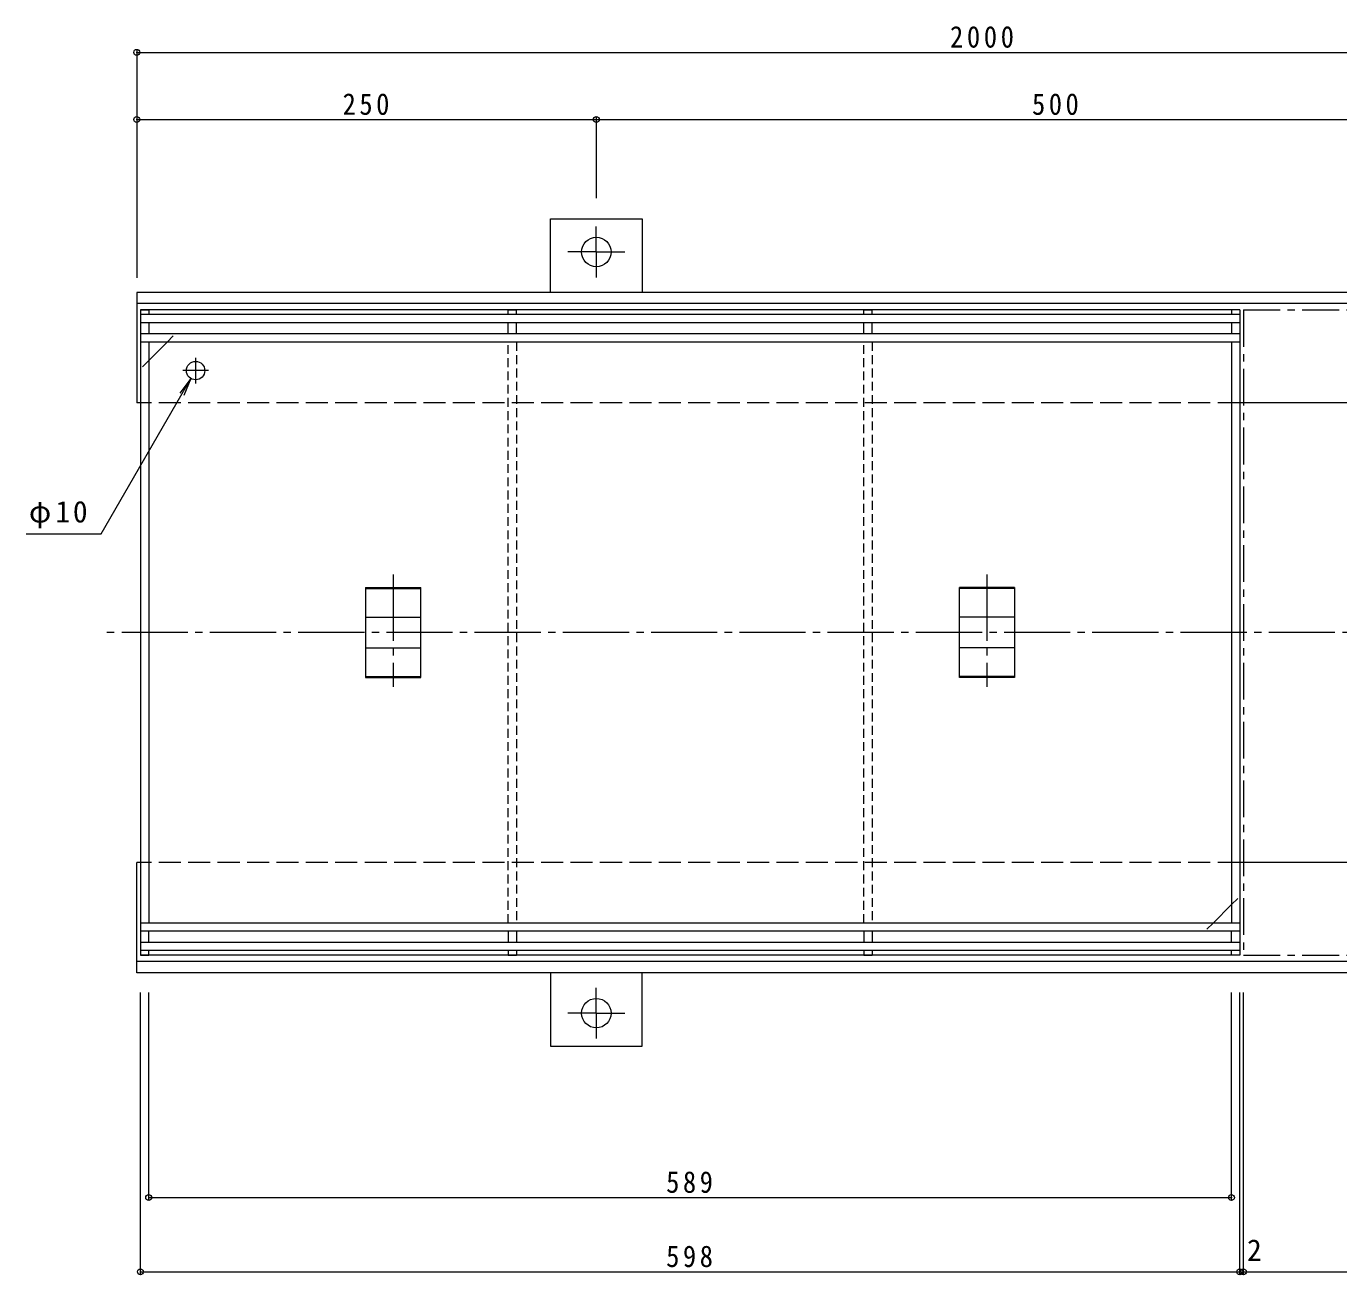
# Model space of a CAD drawing. Units: millimetres at full size, sheet at 1:4. Extents: x -926 to 1119, y -778 to 761.
# Drawn here: x -926 to -212, y -502 to 177 of the extents above; entities that cross this region are included whole.
import ezdxf
from ezdxf.enums import TextEntityAlignment as Align

# ---------------------------------------------------------------- set-up
doc = ezdxf.new("R2010")
doc.units = ezdxf.units.MM
doc.header["$LTSCALE"] = 4
doc.header["$PDMODE"] = 32
doc.header["$PDSIZE"] = 3.2
for name, pattern in [('CHAIN1', [8, 5, -1, 1, -1]), ('CHAIN2', [12, 9, -1, 1, -1]), ('DASHED1', [1.8, 1.2, -0.6]), ('DASHED3', [4, 3, -1])]:
    doc.linetypes.add(name, pattern=pattern)
for name, color, linetype, lineweight in [('0-0_通り芯', 7, 'CHAIN2', 9), ('0-1_躯体', 2, 'Continuous', 9), ('0-2_仕上', 7, 'Continuous', 9), ('0-3_建具', 4, 'Continuous', 9), ('0-4_その他', 7, 'Continuous', 9)]:
    doc.layers.add(name, color=color, linetype=linetype, lineweight=lineweight)
doc.styles.add('ＭＳ ゴシック', font='')
doc.styles.get('ＭＳ ゴシック').set_extended_font_data('MS Gothic')

msp = doc.modelspace()

# ---------------------------------------------------------------- linework, layer by layer
at = {"layer": '0-0_通り芯'}
for p, q in [((-726.665, -121.401), (-726.665, -182.43)), ((-403.665, -121.401), (-403.665, -182.43)), ((121.647, -152.923), (-886.21, -152.923))]:
    msp.add_line(p, q, dxfattribs=at)
at = {"layer": '0-1_躯体'}
for p, q in [((62.649, -27.923), (-266.165, -27.923)), ((62.649, -277.923), (-266.165, -277.923))]:
    msp.add_line(p, q, dxfattribs=at)
at = {"layer": '0-2_仕上'}
for p, q in [((-864.165, 22.577), (-864.165, -328.423)), ((-864.165, 22.577), (-859.664, 22.577)), ((-859.664, 22.577), (-859.664, 20.077)), ((-659.665, 20.077), (-659.665, 22.577)), ((-470.665, 22.577), (-466.164, 22.577)), ((-470.665, 20.077), (-470.665, 22.577)), ((-466.164, 20.077), (-466.164, 22.577)), ((-270.665, 22.577), (-270.665, 20.077)), ((-266.165, 22.577), (-270.665, 22.577)), ((-266.165, 22.577), (-266.165, -328.423)), ((-266.165, 20.077), (-864.165, 20.077)), ((-266.165, 15.577), (-864.165, 15.577)), ((-859.664, 15.577), (-859.664, 9.577)), ((-664.165, 9.577), (-664.165, 15.577)), ((-659.665, 9.577), (-659.665, 15.577)), ((-470.665, 9.577), (-470.665, 15.577)), ((-466.164, 9.577), (-466.164, 15.577)), ((-270.665, 15.577), (-270.665, 9.577)), ((-266.165, 9.577), (-864.165, 9.577)), ((-266.165, 5.077), (-864.165, 5.077)), ((-859.664, 5.077), (-859.664, -310.923)), ((-849.664, 5.077), (-859.664, -4.923)), ((-270.665, 5.077), (-270.665, -310.923)), ((-280.665, -310.923), (-270.665, -300.923)), ((-266.165, -310.923), (-864.165, -310.923)), ((-266.165, -315.423), (-864.165, -315.423)), ((-859.664, -321.423), (-859.664, -315.423)), ((-664.165, -315.423), (-664.165, -321.423)), ((-659.665, -315.423), (-659.665, -321.423)), ((-470.665, -315.423), (-470.665, -321.423)), ((-466.164, -315.423), (-466.164, -321.423)), ((-270.665, -321.423), (-270.665, -315.423)), ((-266.165, -321.423), (-864.165, -321.423)), ((-266.165, -325.923), (-864.165, -325.923)), ((-859.664, -328.423), (-859.664, -325.923)), ((-659.665, -325.923), (-659.665, -328.423)), ((-470.665, -325.923), (-470.665, -328.423)), ((-466.164, -325.923), (-466.164, -328.423)), ((-270.665, -328.423), (-270.665, -325.923)), ((-864.165, -328.423), (-859.664, -328.423)), ((-470.665, -328.423), (-466.164, -328.423)), ((-266.165, -328.423), (-270.665, -328.423))]:
    msp.add_line(p, q, dxfattribs=at)
at = {"layer": '0-2_仕上', "color": 2}
for p, q in [((-266.165, 22.577), (-864.165, 22.577)), ((-266.165, -328.423), (-864.165, -328.423))]:
    msp.add_line(p, q, dxfattribs=at)
at = {"layer": '0-2_仕上', "color": 3, "linetype": 'CHAIN1'}
for p, q in [((-264.165, 22.577), (-264.165, -328.423)), ((-264.165, 22.577), (62.149, 22.577)), ((-264.165, -328.423), (62.149, -328.423))]:
    msp.add_line(p, q, dxfattribs=at)
at = {"layer": '0-2_仕上', "linetype": 'DASHED1'}
for p, q in [((-849.664, 5.077), (-845.164, 9.577)), ((-859.664, -4.923), (-864.165, -9.423)), ((-270.665, -300.923), (-266.165, -296.423)), ((-280.665, -310.923), (-285.165, -315.423))]:
    msp.add_line(p, q, dxfattribs=at)
at = {"layer": '0-2_仕上', "color": 2, "linetype": 'DASHED1'}
for p, q in [((-664.165, -310.923), (-664.165, 5.077)), ((-659.665, 5.077), (-659.665, -310.923)), ((-470.665, -310.923), (-470.665, 5.077)), ((-466.164, 5.077), (-466.164, -310.923))]:
    msp.add_line(p, q, dxfattribs=at)
at = {"layer": '0-2_仕上', "linetype": 'CHAIN2'}
for p, q in [((-834.165, -3.423), (-834.165, -17.423)), ((-827.165, -10.423), (-841.165, -10.423))]:
    msp.add_line(p, q, dxfattribs=at)
at = {"layer": '0-2_仕上', "color": 2, "linetype": 'DASHED3'}
for p, q in [((-266.165, -27.923), (-866.165, -27.923)), ((-266.165, -277.923), (-866.165, -277.923))]:
    msp.add_line(p, q, dxfattribs=at)
at = {"layer": '0-2_仕上', "color": 3}
for p, q in [((-741.665, -128.468), (-741.665, -177.378)), ((-741.665, -128.468), (-711.665, -128.468)), ((-711.665, -177.378), (-711.665, -128.468)), ((-418.665, -177.378), (-418.665, -128.468)), ((-388.665, -128.468), (-418.665, -128.468)), ((-388.665, -128.468), (-388.665, -177.378)), ((-741.665, -128.968), (-711.665, -128.968)), ((-388.665, -128.968), (-418.665, -128.968)), ((-741.665, -144.557), (-711.665, -144.557)), ((-388.665, -144.557), (-418.665, -144.557)), ((-741.665, -161.289), (-711.665, -161.289)), ((-388.665, -161.289), (-418.665, -161.289)), ((-741.665, -176.878), (-711.665, -176.878)), ((-741.665, -177.378), (-711.665, -177.378)), ((-388.665, -176.878), (-418.665, -176.878)), ((-388.665, -177.378), (-418.665, -177.378))]:
    msp.add_line(p, q, dxfattribs=at)
at = {"layer": '0-2_仕上'}
for points in [[(-664.165, 20.077), (-664.165, 22.577), (-659.665, 22.577)], [(-664.165, -325.923), (-664.165, -328.423), (-659.665, -328.423)]]:
    msp.add_lwpolyline(points, dxfattribs=at)
msp.add_circle((-834.165, -10.423), 5, dxfattribs=at)
at = {"layer": '0-3_建具'}
for p, q in [((-641.165, 72.077), (-591.165, 72.077)), ((-641.165, 32.077), (-641.165, 72.077)), ((-591.165, 72.077), (-591.165, 32.077)), ((-866.165, 32.077), (-866.165, -27.923)), ((62.649, 32.077), (-866.165, 32.077)), ((62.649, 26.077), (-866.165, 26.077)), ((-866.165, -337.923), (-866.165, -277.923)), ((62.649, -331.923), (-866.165, -331.923)), ((62.649, -337.923), (-866.165, -337.923)), ((-641.165, -337.923), (-641.165, -377.923)), ((-591.165, -377.923), (-591.165, -337.923)), ((-641.165, -377.923), (-591.165, -377.923))]:
    msp.add_line(p, q, dxfattribs=at)
at = {"layer": '0-3_建具', "linetype": 'CHAIN1'}
for p, q in [((-616.165, 54.077), (-616.165, 67.897)), ((-616.165, 54.077), (-631.636, 54.077)), ((-616.165, 54.077), (-600.693, 54.077)), ((-616.165, 54.077), (-616.165, 40.257)), ((-616.165, -359.923), (-616.165, -346.103)), ((-616.165, -359.923), (-631.636, -359.923)), ((-616.165, -359.923), (-616.165, -373.743)), ((-616.165, -359.923), (-600.693, -359.923))]:
    msp.add_line(p, q, dxfattribs=at)
at = {"layer": '0-3_建具'}
for centre in [(-616.165, 54.077), (-616.165, -359.923)]:
    msp.add_circle(centre, 8, dxfattribs=at)
at = {"layer": '0-4_その他'}
for p, q in [((-866.165, 163.861), (-866.165, 40.077)), ((-866.165, 162.661), (62.649, 162.661)), ((-866.165, 126.096), (-616.165, 126.096)), ((-616.165, 127.296), (-616.165, 83.282)), ((-616.165, 126.096), (-116.165, 126.096)), ((-885.443, -99.24), (-836.665, -14.753)), ((-836.665, -14.753), (-842.752, -22.687)), ((-836.665, -14.753), (-840.491, -23.992)), ((-926.26, -99.24), (-885.443, -99.24)), ((-864.165, -501.817), (-864.165, -348.666)), ((-859.664, -461.423), (-859.664, -348.666)), ((-270.665, -461.423), (-270.665, -348.666)), ((-266.165, -501.817), (-266.165, -348.666)), ((-264.165, -501.817), (-264.165, -348.666)), ((-859.664, -460.223), (-270.665, -460.223)), ((-864.165, -500.617), (-266.165, -500.617)), ((-266.165, -500.617), (-264.165, -500.617)), ((-264.165, -500.617), (62.149, -500.617))]:
    msp.add_line(p, q, dxfattribs=at)
for p in [(-866.165, 162.661), (-866.165, 126.096), (-616.165, 126.096), (-859.664, -460.223), (-270.665, -460.223), (-864.165, -500.617), (-266.165, -500.617), (-264.165, -500.617)]:
    msp.add_point(p, dxfattribs=at)

# ---------------------------------------------------------------- texts
at = {"layer": '0-4_その他', "color": 2, "style": 'ＭＳ ゴシック'}
msp.add_text('2', height=11.73, dxfattribs=at).set_placement((-262.197, -498.217), align=Align.BOTTOM_LEFT)
at = {"layer": '0-4_その他', "color": 2, "char_height": 11.73, "attachment_point": 7, "style": 'ＭＳ ゴシック'}
for s, insert in [('\\T1.28;\\W0.9;2000', (-423.758, 165.061)), ('\\T1.27;\\W0.9;250', (-754.165, 128.496)), ('\\T1.27;\\W0.9;500', (-379.165, 128.496)), ('\\T1.19;φ10', (-924.813, -96.233)), ('\\T1.27;\\W0.9;589', (-578.165, -457.823)), ('\\T1.27;\\W0.9;598', (-578.165, -498.217))]:
    msp.add_mtext(s, dxfattribs=dict(at, insert=insert))

doc.saveas('drawing.dxf')
